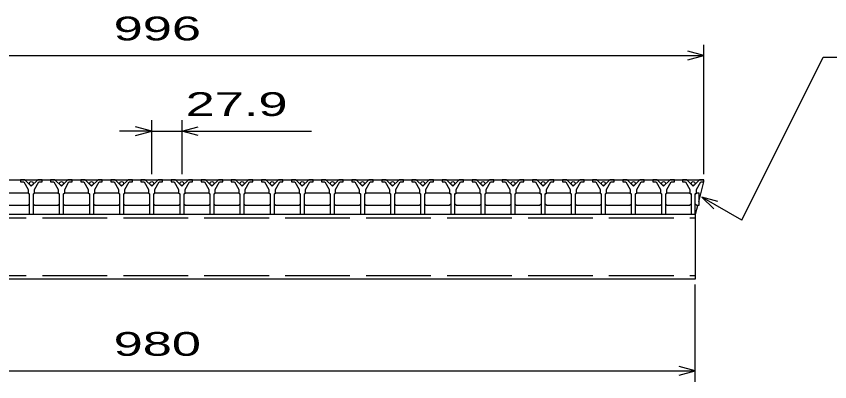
# Model space of a CAD drawing. Units: millimetres, scale not verified. Extents: x -1820 to 1736, y -1282 to 1048.
# Drawn here: x -1055 to -301, y -672 to -334 of the extents above; entities that cross this region are included whole.
import ezdxf
from ezdxf.enums import TextEntityAlignment as Align

# ---------------------------------------------------------------- set-up
doc = ezdxf.new("R2010")
doc.units = ezdxf.units.MM
doc.header["$LTSCALE"] = 10
doc.linetypes.add('DASHED', pattern=[7.5, 6, -1.5])
doc.layers.add('CADPAC_LAYER_0016', color=3, linetype='Continuous', lineweight=25)
doc.layers.add('CADPAC_LAYER_0022', color=2, linetype='Continuous', lineweight=25)
doc.styles.add('ベクトル', font='')
doc.styles.get('ベクトル').set_extended_font_data('ベクトル')

msp = doc.modelspace()

# ---------------------------------------------------------------- linework, layer by layer
at = {"layer": 'CADPAC_LAYER_0016'}
for p, q in [((-1414, -485.5), (-418, -485.5)), ((-1051.3, -485.5), (-1051.3, -487.5)), ((-1047.3, -485.5), (-1051.3, -485.5)), ((-1051.3, -487.5), (-1048.3, -487.5)), ((-1048.3, -487.5), (-1044.3, -494.5)), ((-1041.3, -491.5), (-1047.3, -485.5)), ((-1035.3, -485.5), (-1041.3, -491.5)), ((-1038.3, -494.5), (-1034.3, -487.5)), ((-1031.3, -485.5), (-1035.3, -485.5)), ((-1034.3, -487.5), (-1031.3, -487.5)), ((-1031.3, -487.5), (-1031.3, -485.5)), ((-1023.4, -485.5), (-1023.4, -487.5)), ((-1019.4, -485.5), (-1023.4, -485.5)), ((-1023.4, -487.5), (-1020.4, -487.5)), ((-1020.4, -487.5), (-1016.4, -494.5)), ((-1013.4, -491.5), (-1019.4, -485.5)), ((-1007.4, -485.5), (-1013.4, -491.5)), ((-1010.4, -494.5), (-1006.4, -487.5)), ((-1003.4, -485.5), (-1007.4, -485.5)), ((-1006.4, -487.5), (-1003.4, -487.5)), ((-1003.4, -487.5), (-1003.4, -485.5)), ((-995.5, -485.5), (-995.5, -487.5)), ((-991.5, -485.5), (-995.5, -485.5)), ((-995.5, -487.5), (-992.5, -487.5)), ((-992.5, -487.5), (-988.5, -494.5)), ((-985.5, -491.5), (-991.5, -485.5)), ((-979.5, -485.5), (-985.5, -491.5)), ((-982.5, -494.5), (-978.5, -487.5)), ((-975.5, -485.5), (-979.5, -485.5)), ((-978.5, -487.5), (-975.5, -487.5)), ((-975.5, -487.5), (-975.5, -485.5)), ((-967.6, -485.5), (-967.6, -487.5)), ((-963.6, -485.5), (-967.6, -485.5)), ((-967.6, -487.5), (-964.6, -487.5)), ((-964.6, -487.5), (-960.6, -494.5)), ((-957.6, -491.5), (-963.6, -485.5)), ((-951.6, -485.5), (-957.6, -491.5)), ((-954.6, -494.5), (-950.6, -487.5)), ((-947.6, -485.5), (-951.6, -485.5)), ((-950.6, -487.5), (-947.6, -487.5)), ((-947.6, -487.5), (-947.6, -485.5)), ((-939.7, -485.5), (-939.7, -487.5)), ((-935.7, -485.5), (-939.7, -485.5)), ((-939.7, -487.5), (-936.7, -487.5)), ((-936.7, -487.5), (-932.7, -494.5)), ((-929.7, -491.5), (-935.7, -485.5)), ((-923.7, -485.5), (-929.7, -491.5)), ((-926.7, -494.5), (-922.7, -487.5)), ((-919.7, -485.5), (-923.7, -485.5)), ((-922.7, -487.5), (-919.7, -487.5)), ((-919.7, -487.5), (-919.7, -485.5)), ((-911.8, -485.5), (-911.8, -487.5)), ((-907.8, -485.5), (-911.8, -485.5)), ((-911.8, -487.5), (-908.8, -487.5)), ((-908.8, -487.5), (-904.8, -494.5)), ((-901.8, -491.5), (-907.8, -485.5)), ((-895.8, -485.5), (-901.8, -491.5)), ((-898.8, -494.5), (-894.8, -487.5)), ((-891.8, -485.5), (-895.8, -485.5)), ((-894.8, -487.5), (-891.8, -487.5)), ((-891.8, -487.5), (-891.8, -485.5)), ((-883.9, -485.5), (-883.9, -487.5)), ((-879.9, -485.5), (-883.9, -485.5)), ((-883.9, -487.5), (-880.9, -487.5)), ((-880.9, -487.5), (-876.9, -494.5)), ((-873.9, -491.5), (-879.9, -485.5)), ((-867.9, -485.5), (-873.9, -491.5)), ((-870.9, -494.5), (-866.9, -487.5)), ((-863.9, -485.5), (-867.9, -485.5)), ((-866.9, -487.5), (-863.9, -487.5)), ((-863.9, -487.5), (-863.9, -485.5)), ((-856, -485.5), (-856, -487.5)), ((-852, -485.5), (-856, -485.5)), ((-856, -487.5), (-853, -487.5)), ((-853, -487.5), (-849, -494.5)), ((-846, -491.5), (-852, -485.5)), ((-840, -485.5), (-846, -491.5)), ((-843, -494.5), (-839, -487.5)), ((-836, -485.5), (-840, -485.5)), ((-839, -487.5), (-836, -487.5)), ((-836, -487.5), (-836, -485.5)), ((-828.1, -485.5), (-828.1, -487.5)), ((-824.1, -485.5), (-828.1, -485.5)), ((-828.1, -487.5), (-825.1, -487.5)), ((-825.1, -487.5), (-821.1, -494.5)), ((-818.1, -491.5), (-824.1, -485.5)), ((-812.1, -485.5), (-818.1, -491.5)), ((-815.1, -494.5), (-811.1, -487.5)), ((-808.1, -485.5), (-812.1, -485.5)), ((-811.1, -487.5), (-808.1, -487.5)), ((-808.1, -487.5), (-808.1, -485.5)), ((-800.2, -485.5), (-800.2, -487.5)), ((-796.2, -485.5), (-800.2, -485.5)), ((-800.2, -487.5), (-797.2, -487.5)), ((-797.2, -487.5), (-793.2, -494.5)), ((-790.2, -491.5), (-796.2, -485.5)), ((-784.2, -485.5), (-790.2, -491.5)), ((-787.2, -494.5), (-783.2, -487.5)), ((-780.2, -485.5), (-784.2, -485.5)), ((-783.2, -487.5), (-780.2, -487.5)), ((-780.2, -487.5), (-780.2, -485.5)), ((-772.3, -485.5), (-772.3, -487.5)), ((-768.3, -485.5), (-772.3, -485.5)), ((-772.3, -487.5), (-769.3, -487.5)), ((-769.3, -487.5), (-765.3, -494.5)), ((-762.3, -491.5), (-768.3, -485.5)), ((-756.3, -485.5), (-762.3, -491.5)), ((-759.3, -494.5), (-755.3, -487.5)), ((-752.3, -485.5), (-756.3, -485.5)), ((-755.3, -487.5), (-752.3, -487.5)), ((-752.3, -487.5), (-752.3, -485.5)), ((-744.4, -485.5), (-744.4, -487.5)), ((-740.4, -485.5), (-744.4, -485.5)), ((-744.4, -487.5), (-741.4, -487.5)), ((-741.4, -487.5), (-737.4, -494.5)), ((-734.4, -491.5), (-740.4, -485.5)), ((-728.4, -485.5), (-734.4, -491.5)), ((-731.4, -494.5), (-727.4, -487.5)), ((-724.4, -485.5), (-728.4, -485.5)), ((-727.4, -487.5), (-724.4, -487.5)), ((-724.4, -487.5), (-724.4, -485.5)), ((-716.5, -485.5), (-716.5, -487.5)), ((-712.5, -485.5), (-716.5, -485.5)), ((-716.5, -487.5), (-713.5, -487.5)), ((-713.5, -487.5), (-709.5, -494.5)), ((-706.5, -491.5), (-712.5, -485.5)), ((-700.5, -485.5), (-706.5, -491.5)), ((-703.5, -494.5), (-699.5, -487.5)), ((-696.5, -485.5), (-700.5, -485.5)), ((-699.5, -487.5), (-696.5, -487.5)), ((-696.5, -487.5), (-696.5, -485.5)), ((-688.6, -485.5), (-688.6, -487.5)), ((-684.6, -485.5), (-688.6, -485.5)), ((-688.6, -487.5), (-685.6, -487.5)), ((-685.6, -487.5), (-681.6, -494.5)), ((-678.6, -491.5), (-684.6, -485.5)), ((-672.6, -485.5), (-678.6, -491.5)), ((-675.6, -494.5), (-671.6, -487.5)), ((-668.6, -485.5), (-672.6, -485.5)), ((-671.6, -487.5), (-668.6, -487.5)), ((-668.6, -487.5), (-668.6, -485.5)), ((-660.7, -485.5), (-660.7, -487.5)), ((-656.7, -485.5), (-660.7, -485.5)), ((-660.7, -487.5), (-657.7, -487.5)), ((-657.7, -487.5), (-653.7, -494.5)), ((-650.7, -491.5), (-656.7, -485.5)), ((-644.7, -485.5), (-650.7, -491.5)), ((-647.7, -494.5), (-643.7, -487.5)), ((-640.7, -485.5), (-644.7, -485.5)), ((-643.7, -487.5), (-640.7, -487.5)), ((-640.7, -487.5), (-640.7, -485.5)), ((-632.8, -485.5), (-632.8, -487.5)), ((-628.8, -485.5), (-632.8, -485.5)), ((-632.8, -487.5), (-629.8, -487.5)), ((-629.8, -487.5), (-625.8, -494.5)), ((-622.8, -491.5), (-628.8, -485.5)), ((-616.8, -485.5), (-622.8, -491.5)), ((-619.8, -494.5), (-615.8, -487.5)), ((-612.8, -485.5), (-616.8, -485.5)), ((-615.8, -487.5), (-612.8, -487.5)), ((-612.8, -487.5), (-612.8, -485.5)), ((-604.9, -485.5), (-604.9, -487.5)), ((-600.9, -485.5), (-604.9, -485.5)), ((-604.9, -487.5), (-601.9, -487.5)), ((-601.9, -487.5), (-597.9, -494.5)), ((-594.9, -491.5), (-600.9, -485.5)), ((-588.9, -485.5), (-594.9, -491.5)), ((-591.9, -494.5), (-587.9, -487.5)), ((-584.9, -485.5), (-588.9, -485.5)), ((-587.9, -487.5), (-584.9, -487.5)), ((-584.9, -487.5), (-584.9, -485.5)), ((-577, -485.5), (-577, -487.5)), ((-573, -485.5), (-577, -485.5)), ((-577, -487.5), (-574, -487.5)), ((-574, -487.5), (-570, -494.5)), ((-567, -491.5), (-573, -485.5)), ((-561, -485.5), (-567, -491.5)), ((-564, -494.5), (-560, -487.5)), ((-557, -485.5), (-561, -485.5)), ((-560, -487.5), (-557, -487.5)), ((-557, -487.5), (-557, -485.5)), ((-549.1, -485.5), (-549.1, -487.5)), ((-545.1, -485.5), (-549.1, -485.5)), ((-549.1, -487.5), (-546.1, -487.5)), ((-546.1, -487.5), (-542.1, -494.5)), ((-539.1, -491.5), (-545.1, -485.5)), ((-533.1, -485.5), (-539.1, -491.5)), ((-536.1, -494.5), (-532.1, -487.5)), ((-529.1, -485.5), (-533.1, -485.5)), ((-532.1, -487.5), (-529.1, -487.5)), ((-529.1, -487.5), (-529.1, -485.5)), ((-521.2, -485.5), (-521.2, -487.5)), ((-517.2, -485.5), (-521.2, -485.5)), ((-521.2, -487.5), (-518.2, -487.5)), ((-518.2, -487.5), (-514.2, -494.5)), ((-511.2, -491.5), (-517.2, -485.5)), ((-505.2, -485.5), (-511.2, -491.5)), ((-508.2, -494.5), (-504.2, -487.5)), ((-501.2, -485.5), (-505.2, -485.5)), ((-504.2, -487.5), (-501.2, -487.5)), ((-501.2, -487.5), (-501.2, -485.5)), ((-493.3, -485.5), (-493.3, -487.5)), ((-489.3, -485.5), (-493.3, -485.5)), ((-493.3, -487.5), (-490.3, -487.5)), ((-490.3, -487.5), (-486.3, -494.5)), ((-483.3, -491.5), (-489.3, -485.5)), ((-477.3, -485.5), (-483.3, -491.5)), ((-480.3, -494.5), (-476.3, -487.5)), ((-473.3, -485.5), (-477.3, -485.5)), ((-476.3, -487.5), (-473.3, -487.5)), ((-473.3, -487.5), (-473.3, -485.5)), ((-465.4, -485.5), (-465.4, -487.5)), ((-461.4, -485.5), (-465.4, -485.5)), ((-465.4, -487.5), (-462.4, -487.5)), ((-462.4, -487.5), (-458.4, -494.5)), ((-455.4, -491.5), (-461.4, -485.5)), ((-449.4, -485.5), (-455.4, -491.5)), ((-452.4, -494.5), (-448.4, -487.5)), ((-445.4, -485.5), (-449.4, -485.5)), ((-448.4, -487.5), (-445.4, -487.5)), ((-445.4, -487.5), (-445.4, -485.5)), ((-438, -485.5), (-438, -487.5)), ((-434, -485.5), (-438, -485.5)), ((-438, -487.5), (-435, -487.5)), ((-435, -487.5), (-431, -494.5)), ((-428, -491.5), (-434, -485.5)), ((-422, -485.5), (-428, -491.5)), ((-425, -494.5), (-421, -487.5)), ((-422.75, -505.89), (-418, -487.5)), ((-418, -485.5), (-422, -485.5)), ((-421, -487.5), (-418, -487.5)), ((-418, -487.5), (-418, -485.5)), ((-1065.95, -497.5), (-1044.55, -497.5)), ((-1044.55, -497.5), (-1043.55, -498.5)), ((-1044.3, -494.5), (-1044.3, -497.5)), ((-1044.3, -497.5), (-1043.3, -498.5)), ((-1039.3, -498.5), (-1038.3, -497.5)), ((-1039.05, -498.5), (-1038.05, -497.5)), ((-1038.3, -497.5), (-1038.3, -494.5)), ((-1038.05, -497.5), (-1016.65, -497.5)), ((-1016.65, -497.5), (-1015.65, -498.5)), ((-1016.4, -494.5), (-1016.4, -497.5)), ((-1016.4, -497.5), (-1015.4, -498.5)), ((-1011.4, -498.5), (-1010.4, -497.5)), ((-1011.15, -498.5), (-1010.15, -497.5)), ((-1010.4, -497.5), (-1010.4, -494.5)), ((-1010.15, -497.5), (-988.75, -497.5)), ((-988.75, -497.5), (-987.75, -498.5)), ((-988.5, -494.5), (-988.5, -497.5)), ((-988.5, -497.5), (-987.5, -498.5)), ((-983.5, -498.5), (-982.5, -497.5)), ((-983.25, -498.5), (-982.25, -497.5)), ((-982.5, -497.5), (-982.5, -494.5)), ((-982.25, -497.5), (-960.85, -497.5)), ((-960.85, -497.5), (-959.85, -498.5)), ((-960.6, -494.5), (-960.6, -497.5)), ((-960.6, -497.5), (-959.6, -498.5)), ((-955.6, -498.5), (-954.6, -497.5)), ((-955.35, -498.5), (-954.35, -497.5)), ((-954.6, -497.5), (-954.6, -494.5)), ((-954.35, -497.5), (-932.95, -497.5)), ((-932.95, -497.5), (-931.95, -498.5)), ((-932.7, -494.5), (-932.7, -497.5)), ((-932.7, -497.5), (-931.7, -498.5)), ((-927.7, -498.5), (-926.7, -497.5)), ((-927.45, -498.5), (-926.45, -497.5)), ((-926.7, -497.5), (-926.7, -494.5)), ((-926.45, -497.5), (-905.05, -497.5)), ((-905.05, -497.5), (-904.05, -498.5)), ((-904.8, -494.5), (-904.8, -497.5)), ((-904.8, -497.5), (-903.8, -498.5)), ((-899.8, -498.5), (-898.8, -497.5)), ((-899.55, -498.5), (-898.55, -497.5)), ((-898.8, -497.5), (-898.8, -494.5)), ((-898.55, -497.5), (-877.15, -497.5)), ((-877.15, -497.5), (-876.15, -498.5)), ((-876.9, -494.5), (-876.9, -497.5)), ((-876.9, -497.5), (-875.9, -498.5)), ((-871.9, -498.5), (-870.9, -497.5)), ((-871.65, -498.5), (-870.65, -497.5)), ((-870.9, -497.5), (-870.9, -494.5)), ((-870.65, -497.5), (-849.25, -497.5)), ((-849.25, -497.5), (-848.25, -498.5)), ((-849, -494.5), (-849, -497.5)), ((-849, -497.5), (-848, -498.5)), ((-844, -498.5), (-843, -497.5)), ((-843.75, -498.5), (-842.75, -497.5)), ((-843, -497.5), (-843, -494.5)), ((-842.75, -497.5), (-821.35, -497.5)), ((-821.35, -497.5), (-820.35, -498.5)), ((-821.1, -494.5), (-821.1, -497.5)), ((-821.1, -497.5), (-820.1, -498.5)), ((-816.1, -498.5), (-815.1, -497.5)), ((-815.85, -498.5), (-814.85, -497.5)), ((-815.1, -497.5), (-815.1, -494.5)), ((-814.85, -497.5), (-793.45, -497.5)), ((-793.45, -497.5), (-792.45, -498.5)), ((-793.2, -494.5), (-793.2, -497.5)), ((-793.2, -497.5), (-792.2, -498.5)), ((-788.2, -498.5), (-787.2, -497.5)), ((-787.95, -498.5), (-786.95, -497.5)), ((-787.2, -497.5), (-787.2, -494.5)), ((-786.95, -497.5), (-765.55, -497.5)), ((-765.55, -497.5), (-764.55, -498.5)), ((-765.3, -494.5), (-765.3, -497.5)), ((-765.3, -497.5), (-764.3, -498.5)), ((-760.3, -498.5), (-759.3, -497.5)), ((-760.05, -498.5), (-759.05, -497.5)), ((-759.3, -497.5), (-759.3, -494.5)), ((-759.05, -497.5), (-737.65, -497.5)), ((-737.65, -497.5), (-736.65, -498.5)), ((-737.4, -494.5), (-737.4, -497.5)), ((-737.4, -497.5), (-736.4, -498.5)), ((-732.4, -498.5), (-731.4, -497.5)), ((-732.15, -498.5), (-731.15, -497.5)), ((-731.4, -497.5), (-731.4, -494.5)), ((-731.15, -497.5), (-709.75, -497.5)), ((-709.75, -497.5), (-708.75, -498.5)), ((-709.5, -494.5), (-709.5, -497.5)), ((-709.5, -497.5), (-708.5, -498.5)), ((-704.5, -498.5), (-703.5, -497.5)), ((-704.25, -498.5), (-703.25, -497.5)), ((-703.5, -497.5), (-703.5, -494.5)), ((-703.25, -497.5), (-681.85, -497.5)), ((-681.85, -497.5), (-680.85, -498.5)), ((-681.6, -494.5), (-681.6, -497.5)), ((-681.6, -497.5), (-680.6, -498.5)), ((-676.6, -498.5), (-675.6, -497.5)), ((-676.35, -498.5), (-675.35, -497.5)), ((-675.6, -497.5), (-675.6, -494.5)), ((-675.35, -497.5), (-653.95, -497.5)), ((-653.95, -497.5), (-652.95, -498.5)), ((-653.7, -494.5), (-653.7, -497.5)), ((-653.7, -497.5), (-652.7, -498.5)), ((-648.7, -498.5), (-647.7, -497.5)), ((-648.45, -498.5), (-647.45, -497.5)), ((-647.7, -497.5), (-647.7, -494.5)), ((-647.45, -497.5), (-626.05, -497.5)), ((-626.05, -497.5), (-625.05, -498.5)), ((-625.8, -494.5), (-625.8, -497.5)), ((-625.8, -497.5), (-624.8, -498.5)), ((-620.8, -498.5), (-619.8, -497.5)), ((-620.55, -498.5), (-619.55, -497.5)), ((-619.8, -497.5), (-619.8, -494.5)), ((-619.55, -497.5), (-598.15, -497.5)), ((-598.15, -497.5), (-597.15, -498.5)), ((-597.9, -494.5), (-597.9, -497.5)), ((-597.9, -497.5), (-596.9, -498.5)), ((-592.9, -498.5), (-591.9, -497.5)), ((-592.65, -498.5), (-591.65, -497.5)), ((-591.9, -497.5), (-591.9, -494.5)), ((-591.65, -497.5), (-570.25, -497.5)), ((-570.25, -497.5), (-569.25, -498.5)), ((-570, -494.5), (-570, -497.5)), ((-570, -497.5), (-569, -498.5)), ((-565, -498.5), (-564, -497.5)), ((-564.75, -498.5), (-563.75, -497.5)), ((-564, -497.5), (-564, -494.5)), ((-563.75, -497.5), (-542.35, -497.5)), ((-542.35, -497.5), (-541.35, -498.5)), ((-542.1, -494.5), (-542.1, -497.5)), ((-542.1, -497.5), (-541.1, -498.5)), ((-537.1, -498.5), (-536.1, -497.5)), ((-536.85, -498.5), (-535.85, -497.5)), ((-536.1, -497.5), (-536.1, -494.5)), ((-535.85, -497.5), (-514.45, -497.5)), ((-514.45, -497.5), (-513.45, -498.5)), ((-514.2, -494.5), (-514.2, -497.5)), ((-514.2, -497.5), (-513.2, -498.5)), ((-509.2, -498.5), (-508.2, -497.5)), ((-508.95, -498.5), (-507.95, -497.5)), ((-508.2, -497.5), (-508.2, -494.5)), ((-507.95, -497.5), (-486.55, -497.5)), ((-486.55, -497.5), (-485.55, -498.5)), ((-486.3, -494.5), (-486.3, -497.5)), ((-486.3, -497.5), (-485.3, -498.5)), ((-481.3, -498.5), (-480.3, -497.5)), ((-481.05, -498.5), (-480.05, -497.5)), ((-480.3, -497.5), (-480.3, -494.5)), ((-480.05, -497.5), (-458.65, -497.5)), ((-458.65, -497.5), (-457.65, -498.5)), ((-458.4, -494.5), (-458.4, -497.5)), ((-458.4, -497.5), (-457.4, -498.5)), ((-453.4, -498.5), (-452.4, -497.5)), ((-453.15, -498.5), (-452.15, -497.5)), ((-452.4, -497.5), (-452.4, -494.5)), ((-452.15, -497.5), (-431.25, -497.5)), ((-431.25, -497.5), (-430.25, -498.5)), ((-431, -494.5), (-431, -497.5)), ((-431, -497.5), (-430, -498.5)), ((-426, -498.5), (-425, -497.5)), ((-425.75, -498.5), (-424.75, -497.5)), ((-425, -497.5), (-425, -494.5)), ((-424.75, -497.5), (-422.75, -497.5)), ((-422.75, -497.5), (-422.75, -509.5)), ((-1043.3, -498.5), (-1043.3, -517.5)), ((-1039.3, -517.5), (-1039.3, -498.5)), ((-1015.4, -498.5), (-1015.4, -517.5)), ((-1011.4, -517.5), (-1011.4, -498.5)), ((-987.5, -498.5), (-987.5, -517.5)), ((-983.5, -517.5), (-983.5, -498.5)), ((-959.6, -498.5), (-959.6, -517.5)), ((-955.6, -517.5), (-955.6, -498.5)), ((-931.7, -498.5), (-931.7, -517.5)), ((-927.7, -517.5), (-927.7, -498.5)), ((-903.8, -498.5), (-903.8, -517.5)), ((-899.8, -517.5), (-899.8, -498.5)), ((-875.9, -498.5), (-875.9, -517.5)), ((-871.9, -517.5), (-871.9, -498.5)), ((-848, -498.5), (-848, -517.5)), ((-844, -517.5), (-844, -498.5)), ((-820.1, -498.5), (-820.1, -517.5)), ((-816.1, -517.5), (-816.1, -498.5)), ((-792.2, -498.5), (-792.2, -517.5)), ((-788.2, -517.5), (-788.2, -498.5)), ((-764.3, -498.5), (-764.3, -517.5)), ((-760.3, -517.5), (-760.3, -498.5)), ((-736.4, -498.5), (-736.4, -517.5)), ((-732.4, -517.5), (-732.4, -498.5)), ((-708.5, -498.5), (-708.5, -517.5)), ((-704.5, -517.5), (-704.5, -498.5)), ((-680.6, -498.5), (-680.6, -517.5)), ((-676.6, -517.5), (-676.6, -498.5)), ((-652.7, -498.5), (-652.7, -517.5)), ((-648.7, -517.5), (-648.7, -498.5)), ((-624.8, -498.5), (-624.8, -517.5)), ((-620.8, -517.5), (-620.8, -498.5)), ((-596.9, -498.5), (-596.9, -517.5)), ((-592.9, -517.5), (-592.9, -498.5)), ((-569, -498.5), (-569, -517.5)), ((-565, -517.5), (-565, -498.5)), ((-541.1, -498.5), (-541.1, -517.5)), ((-537.1, -517.5), (-537.1, -498.5)), ((-513.2, -498.5), (-513.2, -517.5)), ((-509.2, -517.5), (-509.2, -498.5)), ((-485.3, -498.5), (-485.3, -517.5)), ((-481.3, -517.5), (-481.3, -498.5)), ((-457.4, -498.5), (-457.4, -517.5)), ((-453.4, -517.5), (-453.4, -498.5)), ((-430, -498.5), (-430, -517.5)), ((-426, -517.5), (-426, -498.5)), ((-1044.55, -509.5), (-1065.95, -509.5)), ((-1043.55, -508.5), (-1044.55, -509.5)), ((-1038.05, -509.5), (-1039.05, -508.5)), ((-1016.65, -509.5), (-1038.05, -509.5)), ((-1015.65, -508.5), (-1016.65, -509.5)), ((-1010.15, -509.5), (-1011.15, -508.5)), ((-988.75, -509.5), (-1010.15, -509.5)), ((-987.75, -508.5), (-988.75, -509.5)), ((-982.25, -509.5), (-983.25, -508.5)), ((-960.85, -509.5), (-982.25, -509.5)), ((-959.85, -508.5), (-960.85, -509.5)), ((-954.35, -509.5), (-955.35, -508.5)), ((-932.95, -509.5), (-954.35, -509.5)), ((-931.95, -508.5), (-932.95, -509.5)), ((-926.45, -509.5), (-927.45, -508.5)), ((-905.05, -509.5), (-926.45, -509.5)), ((-904.05, -508.5), (-905.05, -509.5)), ((-898.55, -509.5), (-899.55, -508.5)), ((-877.15, -509.5), (-898.55, -509.5)), ((-876.15, -508.5), (-877.15, -509.5)), ((-870.65, -509.5), (-871.65, -508.5)), ((-849.25, -509.5), (-870.65, -509.5)), ((-848.25, -508.5), (-849.25, -509.5)), ((-842.75, -509.5), (-843.75, -508.5)), ((-821.35, -509.5), (-842.75, -509.5)), ((-820.35, -508.5), (-821.35, -509.5)), ((-814.85, -509.5), (-815.85, -508.5)), ((-793.45, -509.5), (-814.85, -509.5)), ((-792.45, -508.5), (-793.45, -509.5)), ((-786.95, -509.5), (-787.95, -508.5)), ((-765.55, -509.5), (-786.95, -509.5)), ((-764.55, -508.5), (-765.55, -509.5)), ((-759.05, -509.5), (-760.05, -508.5)), ((-737.65, -509.5), (-759.05, -509.5)), ((-736.65, -508.5), (-737.65, -509.5)), ((-731.15, -509.5), (-732.15, -508.5)), ((-709.75, -509.5), (-731.15, -509.5)), ((-708.75, -508.5), (-709.75, -509.5)), ((-703.25, -509.5), (-704.25, -508.5)), ((-681.85, -509.5), (-703.25, -509.5)), ((-680.85, -508.5), (-681.85, -509.5)), ((-675.35, -509.5), (-676.35, -508.5)), ((-653.95, -509.5), (-675.35, -509.5)), ((-652.95, -508.5), (-653.95, -509.5)), ((-647.45, -509.5), (-648.45, -508.5)), ((-626.05, -509.5), (-647.45, -509.5)), ((-625.05, -508.5), (-626.05, -509.5)), ((-619.55, -509.5), (-620.55, -508.5)), ((-598.15, -509.5), (-619.55, -509.5)), ((-597.15, -508.5), (-598.15, -509.5)), ((-591.65, -509.5), (-592.65, -508.5)), ((-570.25, -509.5), (-591.65, -509.5)), ((-569.25, -508.5), (-570.25, -509.5)), ((-563.75, -509.5), (-564.75, -508.5)), ((-542.35, -509.5), (-563.75, -509.5)), ((-541.35, -508.5), (-542.35, -509.5)), ((-535.85, -509.5), (-536.85, -508.5)), ((-514.45, -509.5), (-535.85, -509.5)), ((-513.45, -508.5), (-514.45, -509.5)), ((-507.95, -509.5), (-508.95, -508.5)), ((-486.55, -509.5), (-507.95, -509.5)), ((-485.55, -508.5), (-486.55, -509.5)), ((-480.05, -509.5), (-481.05, -508.5)), ((-458.65, -509.5), (-480.05, -509.5)), ((-457.65, -508.5), (-458.65, -509.5)), ((-452.15, -509.5), (-453.15, -508.5)), ((-431.25, -509.5), (-452.15, -509.5)), ((-430.25, -508.5), (-431.25, -509.5)), ((-424.75, -509.5), (-425.75, -508.5)), ((-425.75, -517.5), (-423.68, -509.5)), ((-422.75, -509.5), (-424.75, -509.5)), ((-1406.25, -517.5), (-425.75, -517.5)), ((-1406, -517.5), (-426, -517.5)), ((-1043.3, -517.5), (-1039.3, -517.5)), ((-1015.4, -517.5), (-1011.4, -517.5)), ((-987.5, -517.5), (-983.5, -517.5)), ((-959.6, -517.5), (-955.6, -517.5)), ((-931.7, -517.5), (-927.7, -517.5)), ((-903.8, -517.5), (-899.8, -517.5)), ((-875.9, -517.5), (-871.9, -517.5)), ((-848, -517.5), (-844, -517.5)), ((-820.1, -517.5), (-816.1, -517.5)), ((-792.2, -517.5), (-788.2, -517.5)), ((-764.3, -517.5), (-760.3, -517.5)), ((-736.4, -517.5), (-732.4, -517.5)), ((-708.5, -517.5), (-704.5, -517.5)), ((-680.6, -517.5), (-676.6, -517.5)), ((-652.7, -517.5), (-648.7, -517.5)), ((-624.8, -517.5), (-620.8, -517.5)), ((-596.9, -517.5), (-592.9, -517.5)), ((-569, -517.5), (-565, -517.5)), ((-541.1, -517.5), (-537.1, -517.5)), ((-513.2, -517.5), (-509.2, -517.5)), ((-485.3, -517.5), (-481.3, -517.5)), ((-457.4, -517.5), (-453.4, -517.5)), ((-430, -517.5), (-426, -517.5)), ((-426, -517.5), (-426, -577.5)), ((-426, -577.5), (-1406, -577.5))]:
    msp.add_line(p, q, dxfattribs=at)
at = {"layer": 'CADPAC_LAYER_0016', "linetype": 'DASHED'}
for p, q in [((-1406, -520.7), (-426, -520.7)), ((-1406, -574.3), (-426, -574.3))]:
    msp.add_line(p, q, dxfattribs=at)
at = {"layer": 'CADPAC_LAYER_0016'}
for centre in [(-1041.3, -489), (-1013.4, -489), (-985.5, -489), (-957.6, -489), (-929.7, -489), (-901.8, -489), (-873.9, -489), (-846, -489), (-818.1, -489), (-790.2, -489), (-762.3, -489), (-734.4, -489), (-706.5, -489), (-678.6, -489), (-650.7, -489), (-622.8, -489), (-594.9, -489), (-567, -489), (-539.1, -489), (-511.2, -489), (-483.3, -489), (-455.4, -489), (-428, -489)]:
    msp.add_circle(centre, 1.8, dxfattribs=at)
at = {"layer": 'CADPAC_LAYER_0022', "color": 4}
for p, q in [((-418, -480.5), (-418, -360.5)), ((-418, -370.5), (-433, -366.5)), ((-1414, -370.5), (-418, -370.5)), ((-433, -374.5), (-418, -370.5)), ((-383, -522.9), (-307.5, -371.9)), ((-307.5, -371.9), (-117.5, -371.9)), ((-929.7, -440.5), (-944.7, -436.5)), ((-929.7, -480.5), (-929.7, -430.5)), ((-901.8, -430.5), (-901.8, -480.5)), ((-901.8, -440.5), (-886.8, -436.5)), ((-929.7, -440.5), (-959.7, -440.5)), ((-944.7, -444.5), (-929.7, -440.5)), ((-929.7, -440.5), (-901.8, -440.5)), ((-886.8, -444.5), (-901.8, -440.5)), ((-901.8, -440.5), (-781.8, -440.5)), ((-405, -505.5), (-420, -501.5)), ((-409, -512.5), (-420, -501.5)), ((-383, -522.9), (-420, -501.5)), ((-426, -672.5), (-426, -582.5)), ((-1406, -662.5), (-426, -662.5)), ((-426, -662.5), (-441, -658.5)), ((-441, -666.5), (-426, -662.5))]:
    msp.add_line(p, q, dxfattribs=at)

# ---------------------------------------------------------------- texts
at = {"layer": 'CADPAC_LAYER_0022', "style": 'ベクトル', "width": 1.65}
for s, p in [(' 996 ', (-978.5, -345.5)), (' 27.9 ', (-911.8, -415.5)), (' 980 ', (-978.5, -637.5))]:
    msp.add_text(s, height=21.99, dxfattribs=at).set_placement(p, align=Align.MIDDLE_LEFT)

doc.saveas('drawing.dxf')
